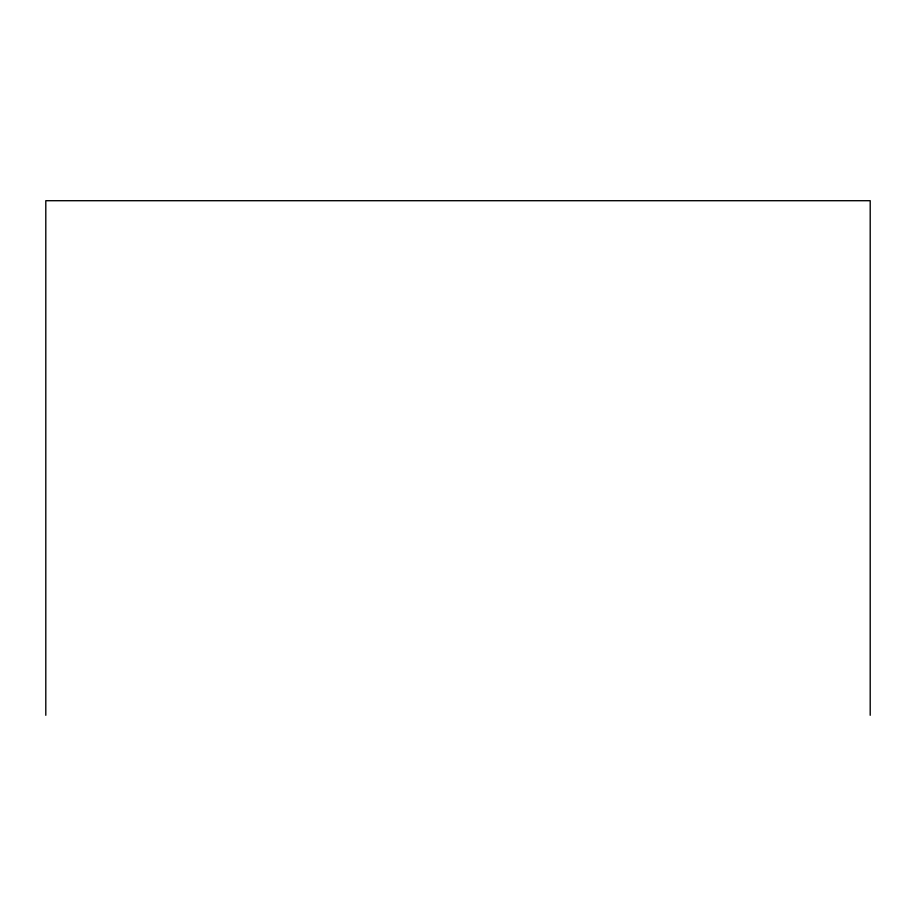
<?xml version="1.0" encoding="UTF-8"?>
<svg xmlns="http://www.w3.org/2000/svg" width="916" height="916" viewBox="0 0 916 916"><rect width="100%" height="100%" fill="white"/><g stroke="black" fill="none" stroke-linecap="round" stroke-linejoin="round"><path stroke-width="1.37" d="M870.2 715.293L870.2 200.707L45.8 200.707L45.8 715.293"/></g></svg>
